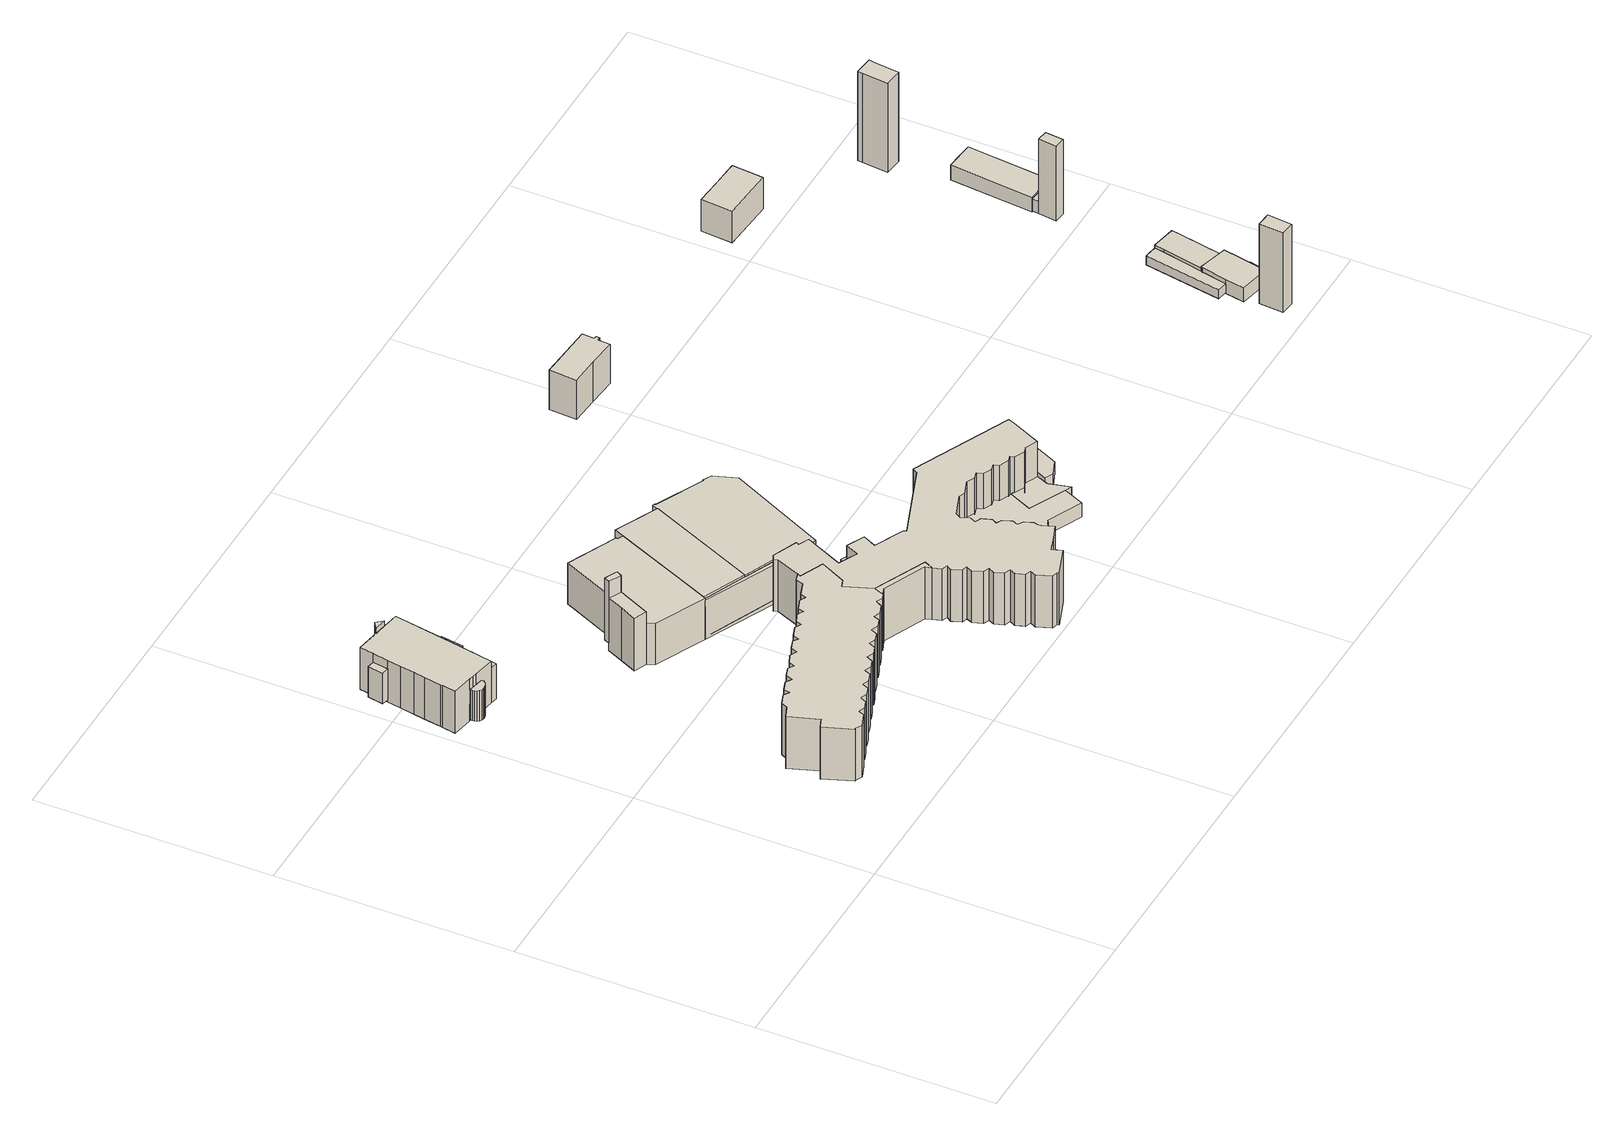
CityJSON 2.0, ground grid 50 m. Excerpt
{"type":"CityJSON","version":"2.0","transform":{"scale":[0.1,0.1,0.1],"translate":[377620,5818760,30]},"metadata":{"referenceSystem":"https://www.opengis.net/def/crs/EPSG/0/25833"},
"CityObjects":{
"building1":{"type":"Building","attributes":{"Gemeindeschluessel":"11000005","BezugspunktDach":"2200","function":"51009_1610","measuredHeight":7.4,"storeysAboveGround":0},"address":[{"country":"Germany","locality":"Berlin"}],"geometry":[{"type":"Solid","lod":"1","boundaries":[[[[0,1,2,3]],[[4,5,6,7]],[[4,7,3,2]],[[5,4,2,1]],[[6,5,1,0]],[[7,6,0,3]]]]}]},
"building2":{"type":"Building","attributes":{"Gemeindeschluessel":"11000005","function":"31001_1010"},"address":[{"country":"Germany","locality":"Berlin","thoroughfareNumber":"30 (3)","thoroughfareName":"Am Pichelssee"}],"children":["building2-1","building2-2","building2-3","building2-4","building2-5","building2-6"]},
"building2-1":{"type":"BuildingPart","attributes":{"BezugspunktDach":"2200","measuredHeight":11.82,"storeysAboveGround":3},"parents":["building2"],"geometry":[{"type":"MultiSurface","lod":"1","boundaries":[[[8,9,10,11,12,13,14,15,16,17,18,19,20,21,22,23,24]],[[25,26,27,28,29,30,31,32,33,34,35,36,37,38,39,40,41]],[[25,41,24,23]],[[26,25,23,22]],[[27,26,22,21]],[[28,27,21,20]],[[29,28,20,19]],[[30,29,19,18]],[[31,30,18,17]],[[32,31,17,16]],[[32,16,42,43]],[[34,44,45,14]],[[35,46,47,14,13]],[[48,49,13,12]],[[36,35,50,51,52]],[[53,54,36,12,11]],[[55,56,57,58,38,37,11,10]],[[59,55,58,60,39,38,10,9]],[[61,59,60,62,63,40,39,9,8]],[[41,40,8,24]],[[33,43,42,15]],[[33,15,45,44]],[[34,47,46,35]],[[52,51,50,49,48]],[[37,36,54,53]],[[58,57,56,55]],[[60,58,55,59]],[[63,62,60,59,61]]]}]},
"building2-2":{"type":"BuildingPart","attributes":{"BezugspunktDach":"2200","measuredHeight":8.47,"storeysAboveGround":3},"parents":["building2"],"geometry":[{"type":"MultiSurface","lod":"1","boundaries":[[[64,65,66,67,68,47,46]],[[34,69,70,71,72,73,35]],[[69,34,47,68]],[[70,69,68,67]],[[71,70,67,66]],[[72,71,66,65]],[[73,72,65,64],[74,75,76,77]],[[49,76,64,46]],[[35,73,75,51]],[[35,46,47,34]],[[76,75,74,77]],[[51,75,76,49]]]}]},
"building2-3":{"type":"BuildingPart","attributes":{"BezugspunktDach":"2200","measuredHeight":11.56,"storeysAboveGround":3},"parents":["building2"],"geometry":[{"type":"MultiSurface","lod":"1","boundaries":[[[78,79,80]],[[81,82,83]],[[81,83,80,79]],[[82,81,79,78]],[[42,15,45,78,80]],[[43,83,82,44,33]],[[43,33,15,42]],[[33,44,45,15]]]}]},
"building2-4":{"type":"BuildingPart","attributes":{"BezugspunktDach":"2200","measuredHeight":8.47,"storeysAboveGround":3},"parents":["building2"],"geometry":[{"type":"MultiSurface","lod":"1","boundaries":[[[84,85,86,87,88,89,54,53]],[[36,90,91,92,93,94,95,37]],[[96,48,54,89]],[[90,36,52,97]],[[98,96,97,99,98,91,90,89,88]],[[92,91,88,87]],[[93,92,87,86]],[[94,93,86,85]],[[95,94,85,84]],[[37,95,84,53]],[[36,37,53,54]],[[97,52,48,96]],[[99,97,96,98]]]}]},
"building2-5":{"type":"BuildingPart","attributes":{"BezugspunktDach":"2200","measuredHeight":6.49,"storeysAboveGround":3},"parents":["building2"],"geometry":[{"type":"MultiSurface","lod":"1","boundaries":[[[96,98,100,101,77,76,49,48]],[[51,75,74,102,103,99,97,52]],[[102,74,77,101]],[[103,102,101,100]],[[99,103,100,98]],[[51,52,48,49]],[[75,51,49,76,104]],[[74,75,76,77]],[[99,105,98,96,97]],[[52,97,96,48]]]}]},
"building2-6":{"type":"BuildingPart","attributes":{"BezugspunktDach":"2200","measuredHeight":7.3,"storeysAboveGround":3},"parents":["building2"],"geometry":[{"type":"MultiSurface","lod":"1","boundaries":[[[106,107,108,109,110,111,112,113,114,115,56,61,116]],[[62,57,117,118,119,120,121,122,123,124,125,126,127]],[[62,127,116,61]],[[117,57,56,115]],[[118,117,115,114]],[[119,118,114,113]],[[120,119,113,112]],[[121,120,112,111]],[[122,121,111,110]],[[123,122,110,109]],[[124,123,109,108]],[[125,124,108,107]],[[126,125,107,106]],[[127,126,106,116]],[[57,58,55,56]],[[60,59,55,128,58]],[[62,61,59,60]]]}]},
"building3":{"type":"Building","attributes":{"Gemeindeschluessel":"11000005","BezugspunktDach":"2200","function":"31001_3020","measuredHeight":12.5,"storeysAboveGround":4},"address":[{"country":"Germany","locality":"Berlin","thoroughfareNumber":"30 (2)","thoroughfareName":"Am Pichelssee"}],"geometry":[{"type":"Solid","lod":"1","boundaries":[[[[129,130,131,132,133,134,135,136,137,138,139,140,141,142,143,144,145,146,147,148,149,150,151,152,153,154,155,156,157,158,159,160,161,162,163,164,165,166,167,168,169,170,171,172,173,174,175,176,177,178,179,180,181,182,183,184,185,186,187,188,189,190,191,192,193,194,195,196,197]],[[198,199,200,201,202,203,204,205,206,207,208,209,210,211,212,213,214,215,216,217,218,219,220,221,222,223,224,225,226,227,228,229,230,231,232,233,234,235,236,237,238,239,240,241,242,243,244,245,246,247,248,249,250,251,252,253,254,255,256,257,258,259,260,261,262,263,264,265,266]],[[198,266,197,196]],[[199,198,196,195]],[[200,199,195,194]],[[201,200,194,193]],[[202,201,193,192]],[[203,202,192,191]],[[204,203,191,190]],[[205,204,190,189]],[[206,205,189,188]],[[207,206,188,187]],[[208,207,187,186]],[[209,208,186,185]],[[210,209,185,184]],[[211,210,184,183]],[[212,211,183,182]],[[213,212,182,181]],[[214,213,181,180]],[[215,214,180,179]],[[216,215,179,178]],[[217,216,178,177]],[[218,217,177,176]],[[219,218,176,175]],[[220,219,175,174]],[[221,220,174,173]],[[222,221,173,172]],[[223,222,172,171]],[[224,223,171,170]],[[225,224,170,169]],[[226,225,169,168]],[[227,226,168,167]],[[228,227,167,166]],[[229,228,166,165]],[[230,229,165,164]],[[231,230,164,163]],[[232,231,163,162]],[[233,232,162,161]],[[234,233,161,160]],[[235,234,160,159]],[[236,235,159,158]],[[237,236,158,157]],[[238,237,157,156]],[[239,238,156,155]],[[240,239,155,154]],[[241,240,154,153]],[[242,241,153,152]],[[243,242,152,151]],[[244,243,151,150]],[[245,244,150,149]],[[246,245,149,148]],[[247,246,148,147]],[[248,247,147,146]],[[249,248,146,145]],[[250,249,145,144]],[[251,250,144,143]],[[252,251,143,142]],[[253,252,142,141]],[[254,253,141,140]],[[255,254,140,139]],[[256,255,139,138]],[[257,256,138,137]],[[258,257,137,136]],[[259,258,136,135]],[[260,259,135,134]],[[261,260,134,133]],[[262,261,133,132]],[[263,262,132,131]],[[264,263,131,130]],[[265,264,130,129]],[[266,265,129,197]]]]}]},
"building4":{"type":"Building","attributes":{"Gemeindeschluessel":"11000005","BezugspunktDach":"2200","function":"51009_1610","measuredHeight":14.91,"storeysAboveGround":0},"address":[{"country":"Germany","locality":"Berlin"}],"geometry":[{"type":"Solid","lod":"1","boundaries":[[[[267,268,269,270,271]],[[272,273,274,275,276]],[[272,276,271,270]],[[273,272,270,269]],[[274,273,269,268]],[[275,274,268,267]],[[276,275,267,271]]]]}]},
"building5":{"type":"Building","attributes":{"Gemeindeschluessel":"11000005","function":"31001_3020"},"address":[{"country":"Germany","locality":"Berlin","thoroughfareNumber":"30 (1)","thoroughfareName":"Am Pichelssee"}],"children":["building5-1","building5-2","building5-3","building5-4","building5-5","building5-6"]},
"building5-1":{"type":"BuildingPart","attributes":{"BezugspunktDach":"2200","measuredHeight":9.84,"storeysAboveGround":3},"parents":["building5"],"geometry":[{"type":"MultiSurface","lod":"1","boundaries":[[[277,278,279,280,281,282,283,284,285,286,287,288,289,290,291]],[[292,293,294,295,296,297,298,299,300,301,302,303,304,305,306]],[[293,292,290,289]],[[294,293,289,288]],[[295,294,288,287]],[[296,295,287,286]],[[297,296,286,285]],[[298,297,285,284]],[[299,298,284,283]],[[300,299,283,282]],[[301,300,282,281]],[[303,302,280,279]],[[304,303,279,278]],[[305,304,278,277]],[[307,308,305,277,291]],[[292,306,291,290]],[[301,309,310,302]],[[306,305,308,307]]]}]},
"building5-2":{"type":"BuildingPart","attributes":{"BezugspunktDach":"2200","measuredHeight":9.46,"storeysAboveGround":3},"parents":["building5"],"geometry":[{"type":"MultiSurface","lod":"1","boundaries":[[[311,308,312,313]],[[314,305,315,316]],[[314,316,313,312]],[[305,314,306,305,317]],[[315,305,308,311]],[[316,315,311,313]],[[317,305,306,307,308]],[[312,307,318,306,314]]]}]},
"building5-3":{"type":"BuildingPart","attributes":{"BezugspunktDach":"2200","measuredHeight":13.82,"storeysAboveGround":3},"parents":["building5"],"geometry":[{"type":"MultiSurface","lod":"1","boundaries":[[[319,320,321,322,323,324]],[[325,326,327,328,329,330]],[[325,330,324,323]],[[326,325,323,322]],[[327,326,322,321]],[[331,332,327,321,320]],[[333,331,320,319]],[[330,329,319,324]],[[328,327,332,331]],[[329,328,331,333]]]}]},
"building5-4":{"type":"BuildingPart","attributes":{"BezugspunktDach":"2200","measuredHeight":6.85,"storeysAboveGround":3},"parents":["building5"],"geometry":[{"type":"Solid","lod":"1","boundaries":[[[[334,309,310,335]],[[302,301,336,337]],[[302,337,335,310]],[[336,301,309,334]],[[337,336,334,335]],[[310,309,301,302]]]]}]},
"building5-5":{"type":"BuildingPart","attributes":{"BezugspunktDach":"2200","measuredHeight":9.89,"storeysAboveGround":3},"parents":["building5"],"geometry":[{"type":"MultiSurface","lod":"1","boundaries":[[[338,339,340,341,342,343,344,345,346,332,333]],[[327,347,348,349,350,351,352,316,353,354,329]],[[347,327,332,346]],[[348,347,346,345]],[[349,348,345,344]],[[350,349,344,343]],[[351,350,343,342]],[[352,351,342,341]],[[316,313,312,355,341,340]],[[356,352,314]],[[353,316,340,339]],[[354,353,339,338]],[[329,354,338,333]],[[328,331,332,327,357]],[[333,331,328,329]],[[356,314,312,313,316]],[[314,352,341,355,312]]]}]},
"building5-6":{"type":"BuildingPart","attributes":{"BezugspunktDach":"2200","measuredHeight":9.88,"storeysAboveGround":3},"parents":["building5"],"geometry":[{"type":"MultiSurface","lod":"1","boundaries":[[[358,359,360,341,355]],[[352,361,292,306,314]],[[361,352,341,360]],[[292,361,360,359]],[[306,292,359,358],[292,306,291,290]],[[312,307,306,358,355]],[[314,312,355,341,352]],[[291,306,292,290]],[[314,362,306,307,312]]]}]},
"building6":{"type":"Building","attributes":{"Gemeindeschluessel":"11000005","BezugspunktDach":"2200","function":"51009_1610","measuredHeight":4.66,"storeysAboveGround":0},"address":[{"country":"Germany","locality":"Berlin"}],"geometry":[{"type":"Solid","lod":"1","boundaries":[[[[363,364,365,366]],[[367,368,369,370]],[[367,370,366,365]],[[368,367,365,364]],[[369,368,364,363]],[[370,369,363,366]]]]}]},
"building7":{"type":"Building","attributes":{"name":"IG Metall-Bildungszentrum Berlin","Gemeindeschluessel":"11000005","function":"31001_3020"},"address":[{"country":"Germany","locality":"Berlin","thoroughfareNumber":"30","thoroughfareName":"Am Pichelssee"}],"children":["building7-1","building7-2","building7-3","building7-4"]},
"building7-1":{"type":"BuildingPart","attributes":{"BezugspunktDach":"2200","measuredHeight":12.45,"storeysAboveGround":4},"parents":["building7"],"geometry":[{"type":"Solid","lod":"1","boundaries":[[[[166,165,164,163,162,161,371,372,373,374,375,376,377,378,379,380,381,382,383,384,385,386,387,388,389,390,391,392,393,394,395,396,397,398,399,400,401,402,403,404,405,406,407,408,409,410,411,412,413,414,415,416,417,418,419,420,421,422,423,424,425,426,427,428,429,430,431,432,433,434,435,436,437,438,439,440,441,442,443,168,167]],[[226,444,445,446,447,448,449,450,451,452,453,454,455,456,457,458,459,460,461,462,463,464,465,466,467,468,469,470,471,472,473,474,475,476,477,478,479,480,481,482,483,484,485,486,487,488,489,490,491,492,493,494,495,496,497,498,499,500,501,502,503,504,505,506,507,508,509,510,511,512,513,514,515,516,233,232,231,230,229,228,227]],[[226,227,167,168]],[[444,226,168,443]],[[445,444,443,442]],[[446,445,442,441]],[[447,446,441,440]],[[448,447,440,439]],[[449,448,439,438]],[[450,449,438,437]],[[451,450,437,436]],[[452,451,436,435]],[[453,452,435,434]],[[454,453,434,433]],[[455,454,433,432]],[[456,455,432,431]],[[457,456,431,430]],[[458,457,430,429]],[[459,458,429,428]],[[460,459,428,427]],[[461,460,427,426]],[[462,461,426,425]],[[463,462,425,424]],[[464,463,424,423]],[[465,464,423,422]],[[466,465,422,421]],[[467,466,421,420]],[[468,467,420,419]],[[469,468,419,418]],[[470,469,418,417]],[[471,470,417,416]],[[472,471,416,415]],[[473,472,415,414]],[[474,473,414,413]],[[475,474,413,412]],[[476,475,412,411]],[[477,476,411,410]],[[478,477,410,409]],[[479,478,409,408]],[[480,479,408,407]],[[481,480,407,406]],[[482,481,406,405]],[[483,482,405,404]],[[484,483,404,403]],[[485,484,403,402]],[[486,485,402,401]],[[487,486,401,400]],[[488,487,400,399]],[[489,488,399,398]],[[490,489,398,397]],[[491,490,397,396]],[[492,491,396,395]],[[493,492,395,394]],[[494,493,394,393]],[[495,494,393,392]],[[496,495,392,391]],[[497,496,391,390]],[[498,497,390,389]],[[499,498,389,388]],[[500,499,388,387]],[[501,500,387,386]],[[502,501,386,385]],[[503,502,385,384]],[[504,503,384,383]],[[505,504,383,382]],[[506,505,382,381]],[[507,506,381,380]],[[508,507,380,379]],[[509,508,379,378]],[[510,509,378,377]],[[511,510,377,376]],[[512,511,376,375]],[[513,512,375,374]],[[514,513,374,373]],[[515,514,373,372]],[[516,515,372,371]],[[233,516,371,161]],[[232,233,161,162]],[[231,232,162,163]],[[230,231,163,164]],[[229,230,164,165]],[[228,229,165,166]],[[227,228,166,167]]]]}]},
"building7-2":{"type":"BuildingPart","attributes":{"BezugspunktDach":"2200","measuredHeight":12.16,"storeysAboveGround":4},"parents":["building7"],"geometry":[{"type":"Solid","lod":"1","boundaries":[[[[371,372,373,517,518,163,162,161]],[[519,520,521,522,523,524,525,526]],[[519,526,161,162]],[[520,519,162,163]],[[521,520,163,518]],[[522,521,518,517]],[[523,522,517,373]],[[524,523,373,372]],[[525,524,372,371]],[[526,525,371,161]]]]}]},
"building7-3":{"type":"BuildingPart","attributes":{"BezugspunktDach":"2200","measuredHeight":5.25,"storeysAboveGround":4},"parents":["building7"],"geometry":[{"type":"Solid","lod":"1","boundaries":[[[[527,363,366,528]],[[529,530,531,532]],[[529,532,528,366]],[[530,529,366,363]],[[531,530,363,527]],[[532,531,527,528]]]]}]},
"building7-4":{"type":"BuildingPart","attributes":{"BezugspunktDach":"2200","measuredHeight":5.81,"storeysAboveGround":4},"parents":["building7"],"geometry":[{"type":"MultiSurface","lod":"1","boundaries":[[[533,534,535,536,527,528,537,538,539]],[[540,541,542,543,544,545,546,547,548]],[[540,548,539,538]],[[541,540,538,537]],[[542,541,537,528]],[[543,542,532,531,527]],[[544,543,527,536]],[[545,544,536,535]],[[546,545,535,534]],[[547,546,534,533]],[[548,547,533,539]],[[528,527,531,532]]]}]},
"building8":{"type":"Building","attributes":{"Gemeindeschluessel":"11000005","BezugspunktDach":"2200","function":"31001_2200","measuredHeight":3.46,"storeysAboveGround":1},"address":[{"country":"Germany","locality":"Berlin","thoroughfareNumber":"30 (7)","thoroughfareName":"Am Pichelssee"}],"geometry":[{"type":"Solid","lod":"1","boundaries":[[[[549,550,551,552,553,554,555,556,557,558,559,560,561,562,563,564,565,566,567,568,569,570,571,572,573,574,575,576,577,578,579,580]],[[581,582,583,584,585,586,587,588,589,590,591,592,593,594,595,596,597,598,599,600,601,602,603,604,605,606,607,608,609,610,611,612]],[[581,612,580,579]],[[582,581,579,578]],[[583,582,578,577]],[[584,583,577,576]],[[585,584,576,575]],[[586,585,575,574]],[[587,586,574,573]],[[588,587,573,572]],[[589,588,572,571]],[[590,589,571,570]],[[591,590,570,569]],[[592,591,569,568]],[[593,592,568,567]],[[594,593,567,566]],[[595,594,566,565]],[[596,595,565,564]],[[597,596,564,563]],[[598,597,563,562]],[[599,598,562,561]],[[600,599,561,560]],[[601,600,560,559]],[[602,601,559,558]],[[603,602,558,557]],[[604,603,557,556]],[[605,604,556,555]],[[606,605,555,554]],[[607,606,554,553]],[[608,607,553,552]],[[609,608,552,551]],[[610,609,551,550]],[[611,610,550,549]],[[612,611,549,580]]]]}]},
"building9":{"type":"Building","attributes":{"Gemeindeschluessel":"11000005","BezugspunktDach":"2200","function":"31001_1000","measuredHeight":3.96,"storeysAboveGround":1},"address":[{"country":"Germany","locality":"Berlin","thoroughfareNumber":"30 (4)","thoroughfareName":"Am Pichelssee"}],"geometry":[{"type":"Solid","lod":"1","boundaries":[[[[566,613,614,615,616,617,618,568,567]],[[619,620,621,622,623,624,625,626,627]],[[619,627,567,568]],[[620,619,568,618]],[[621,620,618,617]],[[622,621,617,616]],[[623,622,616,615]],[[624,623,615,614]],[[625,624,614,613]],[[626,625,613,566]],[[627,626,566,567]]]]}]},
"building10":{"type":"Building","attributes":{"Gemeindeschluessel":"11000005","BezugspunktDach":"2200","function":"31001_2621","measuredHeight":2.69,"storeysAboveGround":1},"address":[{"country":"Germany","locality":"Berlin","thoroughfareNumber":"30 (6)","thoroughfareName":"Am Pichelssee"}],"geometry":[{"type":"Solid","lod":"1","boundaries":[[[[628,629,630,631,632,633]],[[634,635,636,637,638,639]],[[634,639,633,632]],[[635,634,632,631]],[[636,635,631,630]],[[637,636,630,629]],[[638,637,629,628]],[[639,638,628,633]]]]}]},
"building11":{"type":"Building","attributes":{"Gemeindeschluessel":"11000005","BezugspunktDach":"2200","function":"31001_1010","measuredHeight":11.92,"storeysAboveGround":2},"address":[{"country":"Germany","locality":"Berlin","thoroughfareNumber":"31","thoroughfareName":"Am Pichelssee"}],"geometry":[{"type":"Solid","lod":"1","boundaries":[[[[640,641,642,643,644,645,646,647,648,649]],[[650,651,652,653,654,655,656,657,658,659]],[[650,659,649,648]],[[651,650,648,647]],[[652,651,647,646]],[[653,652,646,645]],[[654,653,645,644]],[[655,654,644,643]],[[656,655,643,642]],[[657,656,642,641]],[[658,657,641,640]],[[659,658,640,649]]]]}]},
"building12":{"type":"Building","attributes":{"Gemeindeschluessel":"11000005","BezugspunktDach":"2200","function":"31001_1310","measuredHeight":19.17,"storeysAboveGround":1},"address":[{"country":"Germany","locality":"Berlin","thoroughfareNumber":"30D (5)","thoroughfareName":"Am Pichelssee"}],"geometry":[{"type":"Solid","lod":"1","boundaries":[[[[660,661,662,663]],[[664,665,666,667]],[[664,667,663,662]],[[665,664,662,661]],[[666,665,661,660]],[[667,666,660,663]]]]}]},
"building13":{"type":"Building","attributes":{"Gemeindeschluessel":"11000005","BezugspunktDach":"2200","function":"51009_1610","measuredHeight":2.07,"storeysAboveGround":0},"address":[{"country":"Germany","locality":"Berlin"}],"geometry":[{"type":"Solid","lod":"1","boundaries":[[[[668,669,670,671,672,673,674,675]],[[676,677,678,679,680,681,682,683]],[[676,683,675,674]],[[677,676,674,673]],[[678,677,673,672]],[[679,678,672,671]],[[680,679,671,670]],[[681,680,670,669]],[[682,681,669,668]],[[683,682,668,675]]]]}]},
"building14":{"type":"Building","attributes":{"Gemeindeschluessel":"11000005","BezugspunktDach":"2200","function":"31001_1010","measuredHeight":10.33,"storeysAboveGround":1},"address":[{"country":"Germany","locality":"Berlin","thoroughfareNumber":"31K","thoroughfareName":"Am Pichelssee"}],"geometry":[{"type":"Solid","lod":"1","boundaries":[[[[684,685,686,687,688]],[[689,690,691,692,693]],[[689,693,688,687]],[[690,689,687,686]],[[691,690,686,685]],[[692,691,685,684]],[[693,692,684,688]]]]}]},
"building15":{"type":"Building","attributes":{"Gemeindeschluessel":"11000005","function":"31001_2444"},"address":[{"country":"Germany","locality":"Berlin","thoroughfareNumber":"30D (3)","thoroughfareName":"Am Pichelssee"}],"children":["building15-1","building15-2"]},
"building15-1":{"type":"BuildingPart","attributes":{"BezugspunktDach":"2200","measuredHeight":3.75,"storeysAboveGround":1},"parents":["building15"],"geometry":[{"type":"MultiSurface","lod":"1","boundaries":[[[694,695,696,697,698,699,700,701,702,703,704]],[[705,706,707,708,709,710,711,712,713,714,715]],[[705,715,704,703]],[[706,705,703,702]],[[707,706,702,701]],[[708,707,701,700]],[[716,717,718,700,699]],[[719,709,708,719,720]],[[721,716,709,699,698]],[[711,710,698,697]],[[712,711,697,696]],[[713,712,696,695]],[[714,713,695,694]],[[715,714,694,704]],[[709,719,717,716]],[[720,719,708,718,717]],[[710,709,716,721]]]}]},
"building15-2":{"type":"BuildingPart","attributes":{"BezugspunktDach":"2200","measuredHeight":3.77,"storeysAboveGround":1},"parents":["building15"],"geometry":[{"type":"MultiSurface","lod":"1","boundaries":[[[717,721,722,723,724,725,726,718]],[[727,728,729,730,731,710,719,708]],[[727,708,718,726]],[[728,727,726,725]],[[729,728,725,724]],[[730,729,724,723]],[[731,730,723,722]],[[710,731,722,721]],[[710,709,719]],[[719,709,716,717]],[[721,716,709,710]],[[708,719,717,718]]]}]},
"building16":{"type":"Building","attributes":{"Gemeindeschluessel":"11000005","BezugspunktDach":"2200","function":"31001_2440","measuredHeight":0.252,"storeysAboveGround":1},"address":[{"country":"Germany","locality":"Berlin","thoroughfareNumber":"30D (4)","thoroughfareName":"Am Pichelssee"}],"geometry":[{"type":"Solid","lod":"1","boundaries":[[[[732,733,734,735]],[[736,737,738,739]],[[736,739,735,734]],[[737,736,734,733]],[[738,737,733,732]],[[739,738,732,735]]]]}]},
"building17":{"type":"Building","attributes":{"Gemeindeschluessel":"11000005","BezugspunktDach":"2200","function":"31001_2440","measuredHeight":17.98,"storeysAboveGround":1},"address":[{"country":"Germany","locality":"Berlin","thoroughfareNumber":"30D (1)","thoroughfareName":"Am Pichelssee"}],"geometry":[{"type":"Solid","lod":"1","boundaries":[[[[740,741,742,743]],[[744,745,746,747]],[[744,747,743,742]],[[745,744,742,741]],[[746,745,741,740]],[[747,746,740,743]]]]}]},
"building18":{"type":"Building","attributes":{"Gemeindeschluessel":"11000005","BezugspunktDach":"2200","function":"51009_1610","measuredHeight":2.88,"storeysAboveGround":0},"address":[{"country":"Germany","locality":"Berlin"}],"geometry":[{"type":"Solid","lod":"1","boundaries":[[[[748,749,750,751,752]],[[753,754,755,745,744]],[[753,744,752,751]],[[754,753,751,750]],[[755,754,750,749]],[[745,755,749,748]],[[744,745,748,752]]]]}]},
"building19":{"type":"Building","attributes":{"Gemeindeschluessel":"11000005","BezugspunktDach":"2200","function":"31001_2444","measuredHeight":3.96,"storeysAboveGround":1},"address":[{"country":"Germany","locality":"Berlin","thoroughfareNumber":"30D","thoroughfareName":"Am Pichelssee"}],"geometry":[{"type":"Solid","lod":"1","boundaries":[[[[756,757,758,759,760,761]],[[762,763,764,765,766,767]],[[762,767,761,760]],[[763,762,760,759]],[[764,763,759,758]],[[765,764,758,757]],[[766,765,757,756]],[[767,766,756,761]]]]}]},
"building20":{"type":"Building","attributes":{"Gemeindeschluessel":"11000005","BezugspunktDach":"2200","function":"31001_2440","measuredHeight":21.43,"storeysAboveGround":1},"address":[{"country":"Germany","locality":"Berlin","thoroughfareNumber":"30D (2)","thoroughfareName":"Am Pichelssee"}],"geometry":[{"type":"Solid","lod":"1","boundaries":[[[[768,769,770,771,772,773]],[[774,775,776,777,778,779]],[[774,779,773,772]],[[775,774,772,771]],[[776,775,771,770]],[[777,776,770,769]],[[778,777,769,768]],[[779,778,768,773]]]]}]}
},
"vertices":[
[29,1024,99],[35,1057,99],[20,1060,99],[14,1027,99],[20,1060,25],[35,1057,25],[29,1024,25],[14,1027,25],
[48,863,120],[57,861,120],[66,859,120],[112,850,120],[130,950,120],[133,967,120],[151,1068,120],[95,1077,120],[40,1087,120],[35,1057,120],[29,1024,120],[24,995,120],[19,964,120],[15,940,120],[9,904,120],[8,900,120],[3,871,120],[8,900,19],[9,904,19],[15,940,19],[19,964,19],[24,995,19],[29,1024,19],[35,1057,19],[40,1087,19],[95,1077,19],[151,1068,19],[133,967,19],[130,950,19],[112,850,19],[66,859,19],[57,861,19],[48,863,19],[3,871,19],[89,1078,120],[89,1078,19],[115,1074,19],[115,1074,120],[133,967,104],[151,1068,104],[130,950,97],[133,967,97],[133,967,67],[133,967,32],[130,950,32],[112,850,104],[130,950,104],[66,859,95],[82,856,95],[82,856,22],[66,859,22],[57,861,95],[57,861,22],[48,863,95],[48,863,22],[48,863,58],
[147,965,104],[150,981,104],[159,1033,104],[161,1044,104],[165,1066,104],[165,1066,19],[161,1044,19],[159,1033,19],[150,981,19],[147,965,19],[150,981,32],[147,965,32],[147,965,97],[150,981,97],
[115,1074,133],[104,1088,133],[89,1078,133],[104,1088,18],[115,1074,18],[89,1078,18],
[127,847,104],[128,852,104],[131,874,104],[133,882,104],[141,931,104],[144,948,104],[144,948,19],[141,931,19],[133,882,19],[131,874,19],[128,852,19],[127,847,19],[144,948,97],[144,948,32],[141,931,97],[141,931,32],
[153,930,97],[161,978,97],[161,978,32],[153,930,32],[147,965,86],[141,931,81],
[48,853,95],[50,849,95],[53,845,95],[57,842,95],[61,841,95],[66,841,95],[71,842,95],[75,844,95],[78,847,95],[81,851,95],[47,858,95],[81,851,22],[78,847,22],[75,844,22],[71,842,22],[66,841,22],[61,841,22],[57,842,22],[53,845,22],[50,849,22],[48,853,22],[47,858,22],[66,859,87],
[206,212,144],[185,204,144],[208,142,144],[210,143,144],[224,136,144],[253,147,144],[258,160,144],[272,154,144],[289,160,144],[295,174,144],[309,168,144],[326,174,144],[332,188,144],[346,182,144],[364,188,144],[370,203,144],[384,196,144],[400,202,144],[407,216,144],[422,210,144],[438,216,144],[445,230,144],[458,224,144],[475,230,144],[482,244,144],[498,238,144],[514,244,144],[519,258,144],[533,251,144],[552,258,144],[560,273,144],[573,266,144],[584,270,144],[590,285,144],[593,292,144],[571,350,144],[587,356,144],[614,410,144],[564,432,144],[567,439,144],[552,435,144],[545,418,144],[517,408,144],[512,395,144],[500,402,144],[478,394,144],[474,381,144],[461,388,144],[441,380,144],[438,368,144],[425,375,144],[403,367,144],[398,353,144],[387,361,144],[368,354,144],[362,340,144],[348,347,144],[328,339,144],[324,326,144],[312,334,144],[292,327,144],[286,312,144],[274,320,144],[254,313,144],[250,299,144],[238,307,144],[217,299,144],[210,285,144],[184,275,144],[210,285,19],[217,299,19],[238,307,19],[250,299,19],[254,313,19],[274,320,19],[286,312,19],[292,327,19],[312,334,19],[324,326,19],[328,339,19],[348,347,19],[362,340,19],[368,354,19],[387,361,19],[398,353,19],[403,367,19],[425,375,19],[438,368,19],[441,380,19],[461,388,19],[474,381,19],[478,394,19],[500,402,19],[512,395,19],[517,408,19],[545,418,19],[552,435,19],[567,439,19],[564,432,19],[614,410,19],[587,356,19],[571,350,19],[593,292,19],[590,285,19],[584,270,19],[573,266,19],[560,273,19],[552,258,19],[533,251,19],[519,258,19],[514,244,19],[498,238,19],[482,244,19],[475,230,19],[458,224,19],[445,230,19],[438,216,19],[422,210,19],[407,216,19],[400,202,19],[384,196,19],[370,203,19],[364,188,19],[346,182,19],[332,188,19],[326,174,19],[309,168,19],[295,174,19],[289,160,19],[272,154,19],[258,160,19],[253,147,19],[224,136,19],[210,143,19],[208,142,19],[185,204,19],[206,212,19],[184,275,19],
[355,701,202],[361,712,202],[358,714,202],[334,725,202],[329,714,202],[334,725,53],[358,714,53],[361,712,53],[355,701,53],[329,714,53],
[596,504,133],[648,482,133],[645,476,133],[667,466,133],[682,459,133],[723,544,133],[782,668,133],[765,716,133],[747,725,133],[746,723,133],[643,772,133],[644,774,133],[639,776,133],[634,763,133],[532,532,133],[634,763,35],[639,776,35],[644,774,35],[643,772,35],[746,723,35],[747,725,35],[765,716,35],[782,668,35],[723,544,35],[682,459,35],[667,466,35],[645,476,35],[648,482,35],[596,504,35],[532,532,35],[532,532,129],[596,504,129],[682,459,103],[667,466,103],
[585,499,129],[440,571,129],[438,567,129],[440,571,35],[585,499,35],[438,567,35],[596,504,122],[532,532,51],
[323,633,162],[339,667,162],[355,701,162],[329,714,162],[313,679,162],[297,645,162],[313,679,35],[329,714,35],[355,701,35],[339,667,35],[323,633,35],[297,645,35],[339,667,134],[355,701,134],[323,633,134],
[644,378,103],[629,385,103],[644,378,35],[629,385,35],
[324,632,134],[331,617,134],[438,567,134],[533,785,134],[521,791,134],[523,794,134],[417,842,134],[358,714,134],[361,712,134],[361,712,35],[358,714,35],[417,842,35],[523,794,35],[521,791,35],[533,785,35],[331,617,35],[324,632,35],[440,571,134],[439,569,35],[353,695,35],
[532,532,134],[634,763,134],[542,806,134],[542,806,35],[486,552,35],
[719,376,98],[727,393,98],[691,411,98],[682,394,98],[691,411,52],[727,393,52],[719,376,52],[682,394,52],
[599,276,144],[690,236,144],[694,223,144],[700,205,144],[712,200,144],[705,190,144],[713,169,144],[725,166,144],[719,153,144],[727,132,144],[739,127,144],[733,114,144],[740,95,144],[753,90,144],[747,78,144],[754,58,144],[766,54,144],[760,42,144],[772,11,144],[784,8,144],[785,4,144],[848,27,144],[840,48,144],[874,60,144],[904,71,144],[895,96,144],[894,99,144],[896,112,144],[890,130,144],[878,137,144],[883,149,144],[876,168,144],[864,174,144],[870,185,144],[863,205,144],[850,211,144],[856,224,144],[849,242,144],[855,253,144],[903,270,144],[915,265,144],[947,276,144],[965,268,144],[978,272,144],[983,259,144],[1001,251,144],[1013,254,144],[1018,243,144],[1038,234,144],[1050,238,144],[1052,228,144],[1073,218,144],[1084,223,144],[1111,211,144],[1140,273,144],[1145,287,144],[937,382,144],[931,372,144],[769,313,144],[767,319,144],[754,325,144],[705,348,144],[719,376,144],[682,394,144],[668,366,144],[644,378,144],[629,385,144],[667,466,144],[645,476,144],[648,482,144],[596,504,144],[585,499,144],[588,490,144],[588,490,19],[585,499,19],[596,504,19],[648,482,19],[645,476,19],[667,466,19],[629,385,19],[644,378,19],[668,366,19],[682,394,19],[719,376,19],[705,348,19],[754,325,19],[767,319,19],[769,313,19],[931,372,19],[937,382,19],[1145,287,19],[1140,273,19],[1111,211,19],[1084,223,19],[1073,218,19],[1052,228,19],[1050,238,19],[1038,234,19],[1018,243,19],[1013,254,19],[1001,251,19],[983,259,19],[978,272,19],[965,268,19],[947,276,19],[915,265,19],[903,270,19],[855,253,19],[849,242,19],[856,224,19],[850,211,19],[863,205,19],[870,185,19],[864,174,19],[876,168,19],[883,149,19],[878,137,19],[890,130,19],[896,112,19],[894,99,19],[895,96,19],[904,71,19],[874,60,19],[840,48,19],[848,27,19],[785,4,19],[784,8,19],[772,11,19],[760,42,19],[766,54,19],[754,58,19],[747,78,19],[753,90,19],[740,95,19],[733,114,19],[739,127,19],[727,132,19],[719,153,19],[725,166,19],[713,169,19],[705,190,19],[712,200,19],[700,205,19],[694,223,19],[690,236,19],[599,276,19],
[699,234,144],[703,242,144],[590,285,22],[593,292,22],[703,242,22],[699,234,22],[694,223,22],[690,236,22],[599,276,22],[584,270,22],
[705,348,98],[668,366,98],[682,394,46],[719,376,46],[705,348,46],[668,366,46],
[748,305,98],[769,313,98],[767,319,98],[754,325,98],[644,378,98],[629,385,98],[619,365,98],[629,385,40],[644,378,40],[668,366,40],[705,348,40],[754,325,40],[767,319,40],[769,313,40],[748,305,40],[619,365,40],
[856,224,60],[850,211,60],[863,205,60],[870,185,60],[864,174,60],[876,168,60],[883,149,60],[878,137,60],[890,130,60],[896,112,60],[894,99,60],[895,96,60],[904,71,60],[999,135,60],[999,133,60],[1004,136,60],[1078,102,60],[1098,146,60],[1020,183,60],[1043,232,60],[1038,234,60],[1018,243,60],[1013,254,60],[1001,251,60],[983,259,60],[978,272,60],[965,268,60],[947,276,60],[915,265,60],[903,270,60],[855,253,60],[849,242,60],[855,253,26],[903,270,26],[915,265,26],[947,276,26],[965,268,26],[978,272,26],[983,259,26],[1001,251,26],[1013,254,26],[1018,243,26],[1038,234,26],[1043,232,26],[1020,183,26],[1098,146,26],[1078,102,26],[1004,136,26],[999,133,26],[999,135,26],[904,71,26],[895,96,26],[894,99,26],[896,112,26],[890,130,26],[878,137,26],[883,149,26],[876,168,26],[864,174,26],[870,185,26],[863,205,26],[850,211,26],[856,224,26],[849,242,26],
[1112,140,60],[1100,185,60],[1111,211,60],[1084,223,60],[1073,218,60],[1052,228,60],[1043,232,21],[1052,228,21],[1073,218,21],[1084,223,21],[1111,211,21],[1100,185,21],[1112,140,21],[1098,146,21],[1020,183,21],
[1145,195,46],[1179,208,46],[1208,272,46],[1169,290,46],[1157,265,46],[1129,203,46],[1157,265,19],[1169,290,19],[1208,272,19],[1179,208,19],[1145,195,19],[1129,203,19],
[958,1057,139],[1019,1052,139],[1020,1078,139],[1027,1078,139],[1028,1085,139],[1021,1086,139],[1023,1112,139],[962,1116,139],[901,1120,139],[897,1061,139],[901,1120,44],[962,1116,44],[1023,1112,44],[1021,1086,44],[1028,1085,44],[1027,1078,44],[1020,1078,44],[1019,1052,44],[958,1057,44],[897,1061,44],
[1830,38,199],[1835,90,199],[1804,93,199],[1800,41,199],[1804,93,7],[1835,90,7],[1830,38,7],[1800,41,7],
[1805,163,28],[1816,217,28],[1817,217,28],[1836,306,28],[1840,327,28],[1817,331,28],[1812,331,28],[1783,166,28],[1812,331,7],[1817,331,7],[1840,327,7],[1836,306,7],[1817,217,7],[1816,217,7],[1805,163,7],[1783,166,7],
[1631,1037,93],[1637,1104,93],[1579,1108,93],[1522,1112,93],[1517,1045,93],[1522,1112,17],[1579,1108,17],[1637,1104,17],[1631,1037,17],[1517,1045,17],
[1861,108,39],[1867,137,39],[1874,172,39],[1880,203,39],[1870,206,39],[1849,212,39],[1818,220,39],[1817,217,39],[1816,217,39],[1805,163,39],[1797,121,39],[1805,163,5],[1816,217,5],[1817,217,5],[1818,220,5],[1849,212,5],[1870,206,5],[1880,203,5],[1874,172,5],[1867,137,5],[1861,108,5],[1797,121,5],[1849,212,36],[1844,213,36],[1818,220,36],[1844,213,5],[1844,213,20],[1870,206,36],
[1889,303,36],[1891,317,36],[1866,322,36],[1840,327,36],[1836,306,36],[1836,306,5],[1840,327,5],[1866,322,5],[1891,317,5],[1889,303,5],
[1900,128,4],[1909,163,4],[1892,167,4],[1883,133,4],[1892,167,1],[1909,163,1],[1900,128,1],[1883,133,1],
[1876,535,187],[1880,574,187],[1857,577,187],[1852,538,187],[1857,577,7],[1880,574,7],[1876,535,7],[1852,538,7],
[1880,574,36],[1896,573,36],[1897,587,36],[1859,591,36],[1857,577,36],[1859,591,7],[1897,587,7],[1896,573,7],
[1897,587,40],[1920,584,40],[1938,763,40],[1907,766,40],[1876,769,40],[1859,591,40],[1876,769,4],[1907,766,4],[1938,763,4],[1920,584,4],[1897,587,4],[1859,591,4],
[1886,882,215],[1892,935,215],[1894,947,215],[1854,951,215],[1853,940,215],[1848,886,215],[1853,940,0],[1854,951,0],[1894,947,0],[1892,935,0],[1886,882,0],[1848,886,0]
]}
